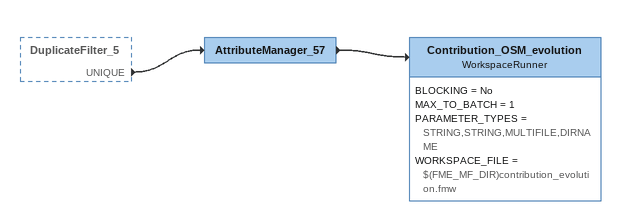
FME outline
DuplicateFilter_5 [outside]
    UNIQUE -> AttributeManager_57
AttributeManager_57
    -> Contribution_OSM_evolution
Contribution_OSM_evolution: WorkspaceRunner
    BLOCKING = No
    MAX_TO_BATCH = 1
    PARAMETER_TYPES = STRING,STRING,MULTIFILE,DIRNAME
    WORKSPACE_FILE = $(FME_MF_DIR)contribution_evolution.fmw
